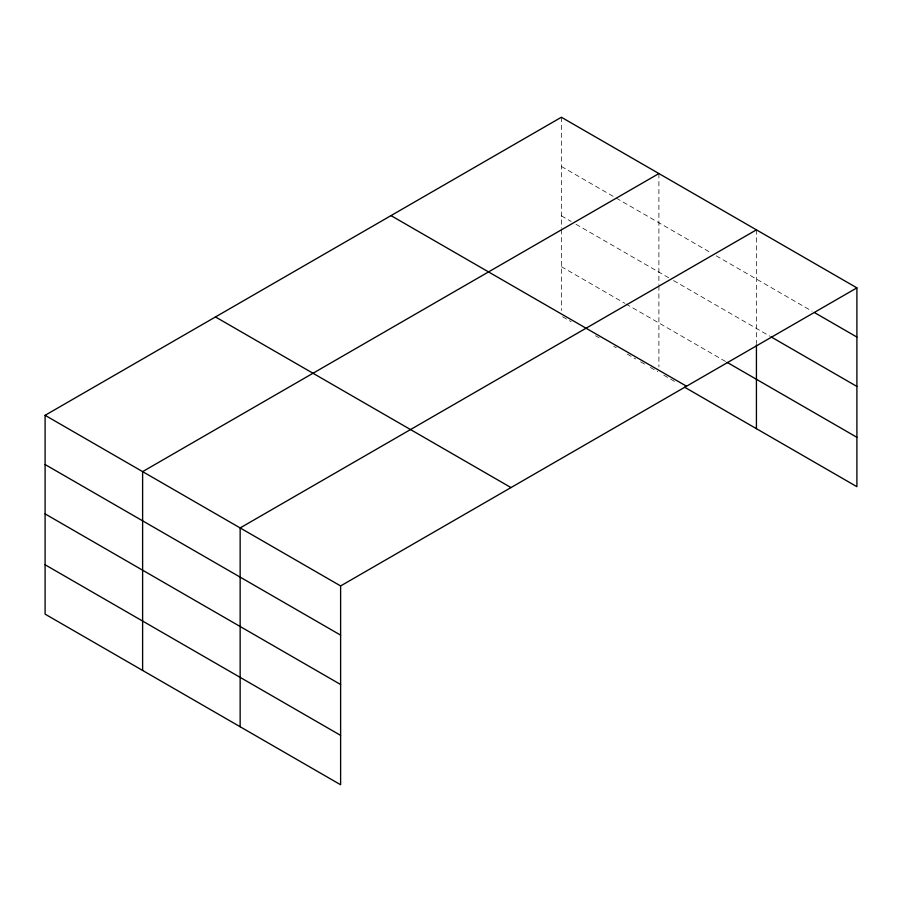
<?xml version="1.0" encoding="UTF-8"?>
<svg xmlns="http://www.w3.org/2000/svg" width="902" height="902" viewBox="0 0 902 902"><rect width="100%" height="100%" fill="white"/><g stroke="black" fill="none" stroke-linecap="round" stroke-linejoin="round"><path stroke-width="0.68" stroke-dasharray="4.51 3.38" d="M561.382 166.442L615.017 197.414M616.235 198.113L711.317 253.011M716.199 255.83L812.104 311.201M561.382 215.815L571.135 221.452M576.006 224.271L668.653 277.76M673.535 280.567L769.744 336.119M561.382 266.688L624.77 303.286M625.988 303.985L725.952 361.702M562.6 316.771L571.135 321.698M595.512 335.769L599.165 337.878M613.8 346.323L616.235 347.732M627.206 354.069L635.741 358.996M640.612 361.815L645.494 364.622M650.365 367.441L657.682 371.658M663.782 375.187L674.752 381.512M756.428 229.852L756.428 343.549M658.9 173.556L658.9 284.502M658.9 285.878L658.9 366.877M561.382 117.249L561.382 228.195M561.382 229.57L561.382 310.581"/><path stroke-width="1.35" d="M856.9 287.862L561.382 117.249L45.1 415.315L45.1 614.138L340.618 784.751L340.618 585.939L856.9 287.862L856.9 486.685L684.505 387.15M658.9 173.556L142.617 471.622L142.617 670.434M756.428 229.852L240.146 527.929L240.146 726.741M814.529 312.599L856.9 337.066M770.951 336.818L856.9 386.439M727.17 362.401L856.9 437.312M391.006 215.612L686.523 386.225M215.477 316.952L510.994 487.576M45.1 415.315L340.618 585.939M45.1 464.519L340.618 635.132M45.1 513.892L340.618 684.505M45.1 564.765L340.618 735.378M756.428 344.925L756.428 428.675"/></g></svg>
